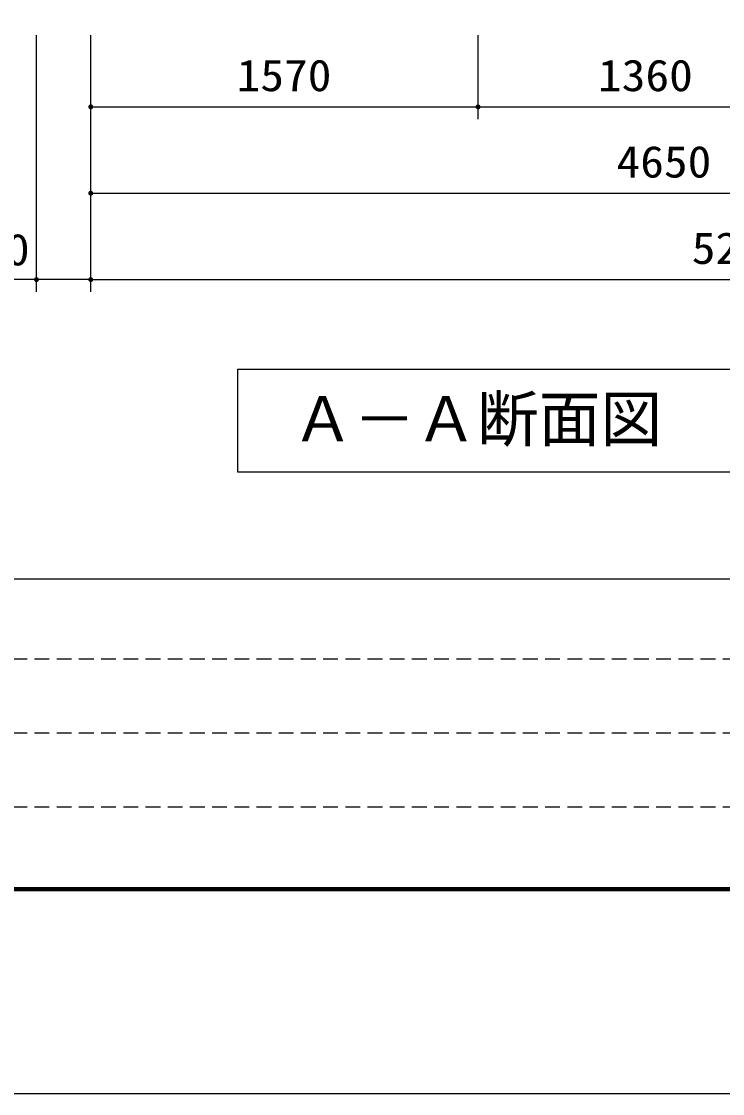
# Model space of a CAD drawing. Units: millimetres, scale not verified. Extents: x -14850 to 14850, y -10500 to 10500.
# Drawn here: x -10243 to -7401, y -10500 to -6156 of the extents above; entities that cross this region are included whole.
import ezdxf
from ezdxf.enums import TextEntityAlignment as Align

# ---------------------------------------------------------------- set-up
doc = ezdxf.new("R2010")
doc.units = ezdxf.units.MM
doc.header["$LTSCALE"] = 50
doc.linetypes.add('DASHED1', pattern=[1.8, 1.2, -0.6])
for name, color, linetype, lineweight in [('0-0_製作', 5, 'Continuous', 25), ('0-1_躯体', 3, 'Continuous', 25), ('0-5_水管', 3, 'Continuous', 25), ('0-7_図面枠', 7, 'Continuous', 25), ('0-8_Axis_waku', 7, 'Continuous', 25)]:
    doc.layers.add(name, color=color, linetype=linetype, lineweight=lineweight)
doc.styles.add('ＭＳ ゴシック', font='')
doc.styles.get('ＭＳ ゴシック').set_extended_font_data('MS Gothic')

msp = doc.modelspace()

# ---------------------------------------------------------------- linework, layer by layer
at = {"layer": '0-0_製作', "color": 2}
for p, q in [((-10182.05, -7251.96), (-10182.05, -6211.17)), ((-9962.05, -7251.96), (-9962.05, -6211.17)), ((-8392.05, -6551.96), (-8392.05, -6211.17)), ((-10182.05, -7201.96), (-10530.49, -7201.96))]:
    msp.add_line(p, q, dxfattribs=at)
at = {"layer": '0-0_製作'}
for points in [[(-9972.03, -6501.33), (-9962.05, -6501.96), (-9972.05, -6501.96)], [(-9972.05, -6501.96), (-9966.3, -6511.01), (-9971.97, -6503.21)], [(-9972.05, -6501.96), (-9965.14, -6511.47), (-9966.3, -6511.01)], [(-9962.05, -6501.96), (-9965.14, -6511.47), (-9972.05, -6501.96)], [(-9971.87, -6500.09), (-9962.05, -6501.96), (-9972.03, -6501.33)], [(-9971.97, -6503.21), (-9967.4, -6510.4), (-9971.73, -6504.45)], [(-9971.97, -6503.21), (-9966.3, -6511.01), (-9967.4, -6510.4)], [(-9971.56, -6498.87), (-9962.05, -6501.96), (-9971.87, -6500.09)], [(-9971.73, -6504.45), (-9968.42, -6509.66), (-9971.34, -6505.64)], [(-9971.73, -6504.45), (-9967.4, -6510.4), (-9968.42, -6509.66)], [(-9971.09, -6497.7), (-9962.05, -6501.96), (-9971.56, -6498.87)], [(-9971.34, -6505.64), (-9969.34, -6508.81), (-9970.81, -6506.78)], [(-9971.34, -6505.64), (-9968.42, -6509.66), (-9969.34, -6508.81)], [(-9970.49, -6496.6), (-9962.05, -6501.96), (-9971.09, -6497.7)], [(-9970.81, -6506.78), (-9969.34, -6508.81), (-9970.14, -6507.84)], [(-9969.75, -6495.59), (-9962.05, -6501.96), (-9970.49, -6496.6)], [(-9968.89, -6494.67), (-9962.05, -6501.96), (-9969.75, -6495.59)], [(-9967.92, -6493.87), (-9962.05, -6501.96), (-9968.89, -6494.67)], [(-9966.86, -6493.2), (-9962.05, -6501.96), (-9967.92, -6493.87)], [(-9966.86, -6493.2), (-9962.05, -6491.96), (-9962.05, -6501.96)], [(-9965.73, -6492.66), (-9962.05, -6491.96), (-9966.86, -6493.2)], [(-9964.53, -6492.27), (-9962.05, -6491.96), (-9965.73, -6492.66)], [(-9962.05, -6501.96), (-9963.92, -6511.78), (-9965.14, -6511.47)], [(-9963.3, -6492.04), (-9962.05, -6491.96), (-9964.53, -6492.27)], [(-9962.05, -6501.96), (-9962.67, -6511.94), (-9963.92, -6511.78)], [(-9962.05, -6501.96), (-9962.05, -6511.96), (-9962.67, -6511.94)], [(-9962.05, -6491.96), (-9952.05, -6501.96), (-9962.05, -6501.96)], [(-9961.42, -6491.98), (-9952.05, -6501.96), (-9962.05, -6491.96)], [(-9962.05, -6501.96), (-9960.79, -6511.88), (-9962.05, -6511.96)], [(-9962.05, -6501.96), (-9959.56, -6511.65), (-9960.79, -6511.88)], [(-9962.05, -6501.96), (-9958.37, -6511.26), (-9959.56, -6511.65)], [(-9962.05, -6501.96), (-9957.23, -6510.72), (-9958.37, -6511.26)], [(-9962.05, -6501.96), (-9956.17, -6510.05), (-9957.23, -6510.72)], [(-9952.05, -6501.96), (-9956.17, -6510.05), (-9962.05, -6501.96)], [(-9960.17, -6492.14), (-9952.05, -6501.96), (-9961.42, -6491.98)], [(-9958.96, -6492.45), (-9952.05, -6501.96), (-9960.17, -6492.14)], [(-9957.79, -6492.91), (-9952.05, -6501.96), (-9958.96, -6492.45)], [(-9957.79, -6492.91), (-9952.13, -6500.71), (-9952.05, -6501.96)], [(-9956.69, -6493.52), (-9952.13, -6500.71), (-9957.79, -6492.91)], [(-9956.69, -6493.52), (-9952.36, -6499.47), (-9952.13, -6500.71)], [(-9955.67, -6494.25), (-9952.36, -6499.47), (-9956.69, -6493.52)], [(-9952.05, -6501.96), (-9955.2, -6509.25), (-9956.17, -6510.05)], [(-9955.67, -6494.25), (-9952.75, -6498.28), (-9952.36, -6499.47)], [(-9954.76, -6495.11), (-9952.75, -6498.28), (-9955.67, -6494.25)], [(-9952.05, -6501.96), (-9954.34, -6508.33), (-9955.2, -6509.25)], [(-9954.76, -6495.11), (-9953.28, -6497.14), (-9952.75, -6498.28)], [(-9953.96, -6496.08), (-9953.28, -6497.14), (-9954.76, -6495.11)], [(-9952.05, -6501.96), (-9953.6, -6507.32), (-9954.34, -6508.33)], [(-9952.05, -6501.96), (-9953, -6506.22), (-9953.6, -6507.32)], [(-9952.05, -6501.96), (-9952.54, -6505.05), (-9953, -6506.22)], [(-9952.05, -6501.96), (-9952.22, -6503.83), (-9952.54, -6505.05)], [(-9952.05, -6501.96), (-9952.07, -6502.59), (-9952.22, -6503.83)], [(-8402.03, -6501.33), (-8392.05, -6501.96), (-8402.05, -6501.96)], [(-8402.05, -6501.96), (-8395.14, -6511.47), (-8401.97, -6503.21)], [(-8402.05, -6501.96), (-8393.92, -6511.78), (-8395.14, -6511.47)], [(-8392.05, -6501.96), (-8393.92, -6511.78), (-8402.05, -6501.96)], [(-8401.87, -6500.09), (-8392.05, -6501.96), (-8402.03, -6501.33)], [(-8401.97, -6503.21), (-8396.3, -6511.01), (-8401.73, -6504.45)], [(-8401.97, -6503.21), (-8395.14, -6511.47), (-8396.3, -6511.01)], [(-8401.56, -6498.87), (-8392.05, -6501.96), (-8401.87, -6500.09)], [(-8401.73, -6504.45), (-8397.4, -6510.4), (-8401.34, -6505.64)], [(-8401.73, -6504.45), (-8396.3, -6511.01), (-8397.4, -6510.4)], [(-8401.09, -6497.7), (-8392.05, -6501.96), (-8401.56, -6498.87)], [(-8401.34, -6505.64), (-8398.42, -6509.66), (-8400.81, -6506.78)], [(-8401.34, -6505.64), (-8397.4, -6510.4), (-8398.42, -6509.66)], [(-8400.49, -6496.6), (-8392.05, -6501.96), (-8401.09, -6497.7)], [(-8400.81, -6506.78), (-8399.34, -6508.81), (-8400.14, -6507.84)], [(-8400.81, -6506.78), (-8398.42, -6509.66), (-8399.34, -6508.81)], [(-8399.75, -6495.59), (-8392.05, -6501.96), (-8400.49, -6496.6)], [(-8398.89, -6494.67), (-8392.05, -6501.96), (-8399.75, -6495.59)], [(-8397.92, -6493.87), (-8392.05, -6501.96), (-8398.89, -6494.67)], [(-8397.92, -6493.87), (-8392.05, -6491.96), (-8392.05, -6501.96)], [(-8396.86, -6493.2), (-8392.05, -6491.96), (-8397.92, -6493.87)], [(-8395.73, -6492.66), (-8392.05, -6491.96), (-8396.86, -6493.2)], [(-8394.53, -6492.27), (-8392.05, -6491.96), (-8395.73, -6492.66)], [(-8393.3, -6492.04), (-8392.05, -6491.96), (-8394.53, -6492.27)], [(-8392.05, -6501.96), (-8392.67, -6511.94), (-8393.92, -6511.78)], [(-8392.05, -6501.96), (-8392.05, -6511.96), (-8392.67, -6511.94)], [(-8392.05, -6491.96), (-8382.05, -6501.96), (-8392.05, -6501.96)], [(-8391.42, -6491.98), (-8382.05, -6501.96), (-8392.05, -6491.96)], [(-8392.05, -6501.96), (-8390.79, -6511.88), (-8392.05, -6511.96)], [(-8392.05, -6501.96), (-8389.56, -6511.65), (-8390.79, -6511.88)], [(-8392.05, -6501.96), (-8388.37, -6511.26), (-8389.56, -6511.65)], [(-8392.05, -6501.96), (-8387.23, -6510.72), (-8388.37, -6511.26)], [(-8392.05, -6501.96), (-8386.17, -6510.05), (-8387.23, -6510.72)], [(-8392.05, -6501.96), (-8385.2, -6509.25), (-8386.17, -6510.05)], [(-8382.05, -6501.96), (-8385.2, -6509.25), (-8392.05, -6501.96)], [(-8390.17, -6492.14), (-8382.05, -6501.96), (-8391.42, -6491.98)], [(-8388.96, -6492.45), (-8382.05, -6501.96), (-8390.17, -6492.14)], [(-8388.96, -6492.45), (-8382.13, -6500.71), (-8382.05, -6501.96)], [(-8387.79, -6492.91), (-8382.13, -6500.71), (-8388.96, -6492.45)], [(-8387.79, -6492.91), (-8382.36, -6499.47), (-8382.13, -6500.71)], [(-8386.69, -6493.52), (-8382.36, -6499.47), (-8387.79, -6492.91)], [(-8386.69, -6493.52), (-8382.75, -6498.28), (-8382.36, -6499.47)], [(-8385.67, -6494.25), (-8382.75, -6498.28), (-8386.69, -6493.52)], [(-8385.67, -6494.25), (-8383.28, -6497.14), (-8382.75, -6498.28)], [(-8384.76, -6495.11), (-8383.28, -6497.14), (-8385.67, -6494.25)], [(-8382.05, -6501.96), (-8384.34, -6508.33), (-8385.2, -6509.25)], [(-8384.76, -6495.11), (-8383.96, -6496.08), (-8383.28, -6497.14)], [(-8382.05, -6501.96), (-8383.6, -6507.32), (-8384.34, -6508.33)], [(-8382.05, -6501.96), (-8383, -6506.22), (-8383.6, -6507.32)], [(-8382.05, -6501.96), (-8382.54, -6505.05), (-8383, -6506.22)], [(-8382.05, -6501.96), (-8382.22, -6503.83), (-8382.54, -6505.05)], [(-8382.05, -6501.96), (-8382.07, -6502.59), (-8382.22, -6503.83)], [(-9972.03, -6851.33), (-9962.05, -6851.96), (-9972.05, -6851.96)], [(-9972.05, -6851.96), (-9966.3, -6861.01), (-9971.97, -6853.21)], [(-9972.05, -6851.96), (-9965.14, -6861.47), (-9966.3, -6861.01)], [(-9962.05, -6851.96), (-9965.14, -6861.47), (-9972.05, -6851.96)], [(-9971.87, -6850.09), (-9962.05, -6851.96), (-9972.03, -6851.33)], [(-9971.97, -6853.21), (-9967.4, -6860.4), (-9971.73, -6854.45)], [(-9971.97, -6853.21), (-9966.3, -6861.01), (-9967.4, -6860.4)], [(-9971.56, -6848.87), (-9962.05, -6851.96), (-9971.87, -6850.09)], [(-9971.73, -6854.45), (-9968.42, -6859.66), (-9971.34, -6855.64)], [(-9971.73, -6854.45), (-9967.4, -6860.4), (-9968.42, -6859.66)], [(-9971.09, -6847.7), (-9962.05, -6851.96), (-9971.56, -6848.87)], [(-9971.34, -6855.64), (-9969.34, -6858.81), (-9970.81, -6856.78)], [(-9971.34, -6855.64), (-9968.42, -6859.66), (-9969.34, -6858.81)], [(-9970.49, -6846.6), (-9962.05, -6851.96), (-9971.09, -6847.7)], [(-9970.81, -6856.78), (-9969.34, -6858.81), (-9970.14, -6857.84)], [(-9969.75, -6845.59), (-9962.05, -6851.96), (-9970.49, -6846.6)], [(-9968.89, -6844.67), (-9962.05, -6851.96), (-9969.75, -6845.59)], [(-9967.92, -6843.87), (-9962.05, -6851.96), (-9968.89, -6844.67)], [(-9966.86, -6843.2), (-9962.05, -6851.96), (-9967.92, -6843.87)], [(-9966.86, -6843.2), (-9962.05, -6841.96), (-9962.05, -6851.96)], [(-9965.73, -6842.66), (-9962.05, -6841.96), (-9966.86, -6843.2)], [(-9964.53, -6842.27), (-9962.05, -6841.96), (-9965.73, -6842.66)], [(-9962.05, -6851.96), (-9963.92, -6861.78), (-9965.14, -6861.47)], [(-9963.3, -6842.04), (-9962.05, -6841.96), (-9964.53, -6842.27)], [(-9962.05, -6851.96), (-9962.67, -6861.94), (-9963.92, -6861.78)], [(-9962.05, -6851.96), (-9962.05, -6861.96), (-9962.67, -6861.94)], [(-9962.05, -6841.96), (-9952.05, -6851.96), (-9962.05, -6851.96)], [(-9961.42, -6841.98), (-9952.05, -6851.96), (-9962.05, -6841.96)], [(-9962.05, -6851.96), (-9960.79, -6861.88), (-9962.05, -6861.96)], [(-9962.05, -6851.96), (-9959.56, -6861.65), (-9960.79, -6861.88)], [(-9962.05, -6851.96), (-9958.37, -6861.26), (-9959.56, -6861.65)], [(-9962.05, -6851.96), (-9957.23, -6860.72), (-9958.37, -6861.26)], [(-9962.05, -6851.96), (-9956.17, -6860.05), (-9957.23, -6860.72)], [(-9952.05, -6851.96), (-9956.17, -6860.05), (-9962.05, -6851.96)], [(-9960.17, -6842.14), (-9952.05, -6851.96), (-9961.42, -6841.98)], [(-9958.96, -6842.45), (-9952.05, -6851.96), (-9960.17, -6842.14)], [(-9957.79, -6842.91), (-9952.05, -6851.96), (-9958.96, -6842.45)], [(-9957.79, -6842.91), (-9952.13, -6850.71), (-9952.05, -6851.96)], [(-9956.69, -6843.52), (-9952.13, -6850.71), (-9957.79, -6842.91)], [(-9956.69, -6843.52), (-9952.36, -6849.47), (-9952.13, -6850.71)], [(-9955.67, -6844.25), (-9952.36, -6849.47), (-9956.69, -6843.52)], [(-9952.05, -6851.96), (-9955.2, -6859.25), (-9956.17, -6860.05)], [(-9955.67, -6844.25), (-9952.75, -6848.28), (-9952.36, -6849.47)], [(-9954.76, -6845.11), (-9952.75, -6848.28), (-9955.67, -6844.25)], [(-9952.05, -6851.96), (-9954.34, -6858.33), (-9955.2, -6859.25)], [(-9954.76, -6845.11), (-9953.28, -6847.14), (-9952.75, -6848.28)], [(-9953.96, -6846.08), (-9953.28, -6847.14), (-9954.76, -6845.11)], [(-9952.05, -6851.96), (-9953.6, -6857.32), (-9954.34, -6858.33)], [(-9952.05, -6851.96), (-9953, -6856.22), (-9953.6, -6857.32)], [(-9952.05, -6851.96), (-9952.54, -6855.05), (-9953, -6856.22)], [(-9952.05, -6851.96), (-9952.22, -6853.83), (-9952.54, -6855.05)], [(-9952.05, -6851.96), (-9952.07, -6852.59), (-9952.22, -6853.83)], [(-10192.03, -7201.33), (-10182.05, -7201.96), (-10192.05, -7201.96)], [(-10192.05, -7201.96), (-10186.3, -7211.01), (-10191.97, -7203.21)], [(-10192.05, -7201.96), (-10185.14, -7211.47), (-10186.3, -7211.01)], [(-10182.05, -7201.96), (-10185.14, -7211.47), (-10192.05, -7201.96)], [(-10191.87, -7200.09), (-10182.05, -7201.96), (-10192.03, -7201.33)], [(-10191.97, -7203.21), (-10187.4, -7210.4), (-10191.73, -7204.45)], [(-10191.97, -7203.21), (-10186.3, -7211.01), (-10187.4, -7210.4)], [(-10191.56, -7198.87), (-10182.05, -7201.96), (-10191.87, -7200.09)], [(-10191.73, -7204.45), (-10188.42, -7209.66), (-10191.34, -7205.64)], [(-10191.73, -7204.45), (-10187.4, -7210.4), (-10188.42, -7209.66)], [(-10191.09, -7197.7), (-10182.05, -7201.96), (-10191.56, -7198.87)], [(-10191.34, -7205.64), (-10189.34, -7208.81), (-10190.81, -7206.78)], [(-10191.34, -7205.64), (-10188.42, -7209.66), (-10189.34, -7208.81)], [(-10190.49, -7196.6), (-10182.05, -7201.96), (-10191.09, -7197.7)], [(-10190.81, -7206.78), (-10189.34, -7208.81), (-10190.14, -7207.84)], [(-10189.75, -7195.59), (-10182.05, -7201.96), (-10190.49, -7196.6)], [(-10188.89, -7194.67), (-10182.05, -7201.96), (-10189.75, -7195.59)], [(-10187.92, -7193.87), (-10182.05, -7201.96), (-10188.89, -7194.67)], [(-10186.86, -7193.2), (-10182.05, -7201.96), (-10187.92, -7193.87)], [(-10186.86, -7193.2), (-10182.05, -7191.96), (-10182.05, -7201.96)], [(-10185.73, -7192.66), (-10182.05, -7191.96), (-10186.86, -7193.2)], [(-10184.53, -7192.27), (-10182.05, -7191.96), (-10185.73, -7192.66)], [(-10182.05, -7201.96), (-10183.92, -7211.78), (-10185.14, -7211.47)], [(-10183.3, -7192.04), (-10182.05, -7191.96), (-10184.53, -7192.27)], [(-10182.05, -7201.96), (-10182.67, -7211.94), (-10183.92, -7211.78)], [(-10182.05, -7201.96), (-10182.05, -7211.96), (-10182.67, -7211.94)], [(-10182.05, -7191.96), (-10172.05, -7201.96), (-10182.05, -7201.96)], [(-10181.42, -7191.98), (-10172.05, -7201.96), (-10182.05, -7191.96)], [(-10182.05, -7201.96), (-10180.79, -7211.88), (-10182.05, -7211.96)], [(-10182.05, -7201.96), (-10179.56, -7211.65), (-10180.79, -7211.88)], [(-10182.05, -7201.96), (-10178.37, -7211.26), (-10179.56, -7211.65)], [(-10182.05, -7201.96), (-10177.23, -7210.72), (-10178.37, -7211.26)], [(-10182.05, -7201.96), (-10176.17, -7210.05), (-10177.23, -7210.72)], [(-10172.05, -7201.96), (-10176.17, -7210.05), (-10182.05, -7201.96)], [(-10180.17, -7192.14), (-10172.05, -7201.96), (-10181.42, -7191.98)], [(-10178.96, -7192.45), (-10172.05, -7201.96), (-10180.17, -7192.14)], [(-10177.79, -7192.91), (-10172.05, -7201.96), (-10178.96, -7192.45)], [(-10177.79, -7192.91), (-10172.13, -7200.71), (-10172.05, -7201.96)], [(-10176.69, -7193.52), (-10172.13, -7200.71), (-10177.79, -7192.91)], [(-10176.69, -7193.52), (-10172.36, -7199.47), (-10172.13, -7200.71)], [(-10175.67, -7194.25), (-10172.36, -7199.47), (-10176.69, -7193.52)], [(-10172.05, -7201.96), (-10175.2, -7209.25), (-10176.17, -7210.05)], [(-10175.67, -7194.25), (-10172.75, -7198.28), (-10172.36, -7199.47)], [(-10174.76, -7195.11), (-10172.75, -7198.28), (-10175.67, -7194.25)], [(-10172.05, -7201.96), (-10174.34, -7208.33), (-10175.2, -7209.25)], [(-10174.76, -7195.11), (-10173.28, -7197.14), (-10172.75, -7198.28)], [(-10173.96, -7196.08), (-10173.28, -7197.14), (-10174.76, -7195.11)], [(-10172.05, -7201.96), (-10173.6, -7207.32), (-10174.34, -7208.33)], [(-10172.05, -7201.96), (-10173, -7206.22), (-10173.6, -7207.32)], [(-10172.05, -7201.96), (-10172.54, -7205.05), (-10173, -7206.22)], [(-10172.05, -7201.96), (-10172.22, -7203.83), (-10172.54, -7205.05)], [(-10172.05, -7201.96), (-10172.07, -7202.59), (-10172.22, -7203.83)], [(-9972.03, -7201.33), (-9962.05, -7201.96), (-9972.05, -7201.96)], [(-9972.05, -7201.96), (-9966.3, -7211.01), (-9971.97, -7203.21)], [(-9972.05, -7201.96), (-9965.14, -7211.47), (-9966.3, -7211.01)], [(-9962.05, -7201.96), (-9965.14, -7211.47), (-9972.05, -7201.96)], [(-9971.87, -7200.09), (-9962.05, -7201.96), (-9972.03, -7201.33)], [(-9971.97, -7203.21), (-9967.4, -7210.4), (-9971.73, -7204.45)], [(-9971.97, -7203.21), (-9966.3, -7211.01), (-9967.4, -7210.4)], [(-9971.56, -7198.87), (-9962.05, -7201.96), (-9971.87, -7200.09)], [(-9971.73, -7204.45), (-9968.42, -7209.66), (-9971.34, -7205.64)], [(-9971.73, -7204.45), (-9967.4, -7210.4), (-9968.42, -7209.66)], [(-9971.09, -7197.7), (-9962.05, -7201.96), (-9971.56, -7198.87)], [(-9971.34, -7205.64), (-9969.34, -7208.81), (-9970.81, -7206.78)], [(-9971.34, -7205.64), (-9968.42, -7209.66), (-9969.34, -7208.81)], [(-9970.49, -7196.6), (-9962.05, -7201.96), (-9971.09, -7197.7)], [(-9970.81, -7206.78), (-9969.34, -7208.81), (-9970.14, -7207.84)], [(-9969.75, -7195.59), (-9962.05, -7201.96), (-9970.49, -7196.6)], [(-9968.89, -7194.67), (-9962.05, -7201.96), (-9969.75, -7195.59)], [(-9967.92, -7193.87), (-9962.05, -7201.96), (-9968.89, -7194.67)], [(-9966.86, -7193.2), (-9962.05, -7201.96), (-9967.92, -7193.87)], [(-9966.86, -7193.2), (-9962.05, -7191.96), (-9962.05, -7201.96)], [(-9965.73, -7192.66), (-9962.05, -7191.96), (-9966.86, -7193.2)], [(-9964.53, -7192.27), (-9962.05, -7191.96), (-9965.73, -7192.66)], [(-9962.05, -7201.96), (-9963.92, -7211.78), (-9965.14, -7211.47)], [(-9963.3, -7192.04), (-9962.05, -7191.96), (-9964.53, -7192.27)], [(-9962.05, -7201.96), (-9962.67, -7211.94), (-9963.92, -7211.78)], [(-9962.05, -7201.96), (-9962.05, -7211.96), (-9962.67, -7211.94)], [(-9962.05, -7191.96), (-9952.05, -7201.96), (-9962.05, -7201.96)], [(-9961.42, -7191.98), (-9952.05, -7201.96), (-9962.05, -7191.96)], [(-9962.05, -7201.96), (-9960.79, -7211.88), (-9962.05, -7211.96)], [(-9962.05, -7201.96), (-9959.56, -7211.65), (-9960.79, -7211.88)], [(-9962.05, -7201.96), (-9958.37, -7211.26), (-9959.56, -7211.65)], [(-9962.05, -7201.96), (-9957.23, -7210.72), (-9958.37, -7211.26)], [(-9962.05, -7201.96), (-9956.17, -7210.05), (-9957.23, -7210.72)], [(-9952.05, -7201.96), (-9956.17, -7210.05), (-9962.05, -7201.96)], [(-9960.17, -7192.14), (-9952.05, -7201.96), (-9961.42, -7191.98)], [(-9958.96, -7192.45), (-9952.05, -7201.96), (-9960.17, -7192.14)], [(-9957.79, -7192.91), (-9952.05, -7201.96), (-9958.96, -7192.45)], [(-9957.79, -7192.91), (-9952.13, -7200.71), (-9952.05, -7201.96)], [(-9956.69, -7193.52), (-9952.13, -7200.71), (-9957.79, -7192.91)], [(-9956.69, -7193.52), (-9952.36, -7199.47), (-9952.13, -7200.71)], [(-9955.67, -7194.25), (-9952.36, -7199.47), (-9956.69, -7193.52)], [(-9952.05, -7201.96), (-9955.2, -7209.25), (-9956.17, -7210.05)], [(-9955.67, -7194.25), (-9952.75, -7198.28), (-9952.36, -7199.47)], [(-9954.76, -7195.11), (-9952.75, -7198.28), (-9955.67, -7194.25)], [(-9952.05, -7201.96), (-9954.34, -7208.33), (-9955.2, -7209.25)], [(-9954.76, -7195.11), (-9953.28, -7197.14), (-9952.75, -7198.28)], [(-9953.96, -7196.08), (-9953.28, -7197.14), (-9954.76, -7195.11)], [(-9952.05, -7201.96), (-9953.6, -7207.32), (-9954.34, -7208.33)], [(-9952.05, -7201.96), (-9953, -7206.22), (-9953.6, -7207.32)], [(-9952.05, -7201.96), (-9952.54, -7205.05), (-9953, -7206.22)], [(-9952.05, -7201.96), (-9952.22, -7203.83), (-9952.54, -7205.05)], [(-9952.05, -7201.96), (-9952.07, -7202.59), (-9952.22, -7203.83)]]:
    msp.add_solid(points, dxfattribs=at)
at = {"layer": '0-1_躯体', "color": 2}
for p, q in [((-9962.05, -6501.96), (-8392.05, -6501.96)), ((-8392.05, -6501.96), (-7032.05, -6501.96)), ((-9962.05, -6851.96), (-5312.05, -6851.96)), ((-9962.05, -7201.96), (-10182.05, -7201.96)), ((-9962.05, -7201.96), (-4702.05, -7201.96))]:
    msp.add_line(p, q, dxfattribs=at)
at = {"layer": '0-5_水管'}
for p, q in [((-9367.67, -7564.45), (-9367.67, -7981.12)), ((-9367.67, -7981.12), (-6034.34, -7981.12))]:
    msp.add_line(p, q, dxfattribs=at)
msp.add_lwpolyline([(-9367.67, -7564.45), (-6034.34, -7564.45), (-6034.34, -7981.12)], dxfattribs=at)
at = {"layer": '0-7_図面枠'}
msp.add_lwpolyline([(-14850, -10500), (14850, -10500), (14850, 10500), (-14850, 10500)], close=True, dxfattribs=at)
at = {"layer": '0-8_Axis_waku'}
for p, q in [((-12950, -8415), (14000, -8415)), ((14014, -9679.01), (-12964, -9679.01)), ((14013, -9678.01), (-12963, -9678.01)), ((14012, -9677.01), (-12962, -9677.01)), ((14011, -9676.01), (-12961, -9676.01)), ((14010, -9675.01), (-12960, -9675.01)), ((14009, -9674.01), (-12959, -9674.01)), ((14008, -9673.01), (-12958, -9673.01)), ((14007, -9672.01), (-12957, -9672.01)), ((14006, -9671.01), (-12956, -9671.01)), ((14005, -9670.01), (-12955, -9670.01)), ((14004, -9669.01), (-12954, -9669.01)), ((14003, -9668.01), (-12953, -9668.01)), ((14002, -9667.01), (-12952, -9667.01)), ((14001, -9666.01), (-12951, -9666.01)), ((-12950, -9665), (14000, -9665))]:
    msp.add_line(p, q, dxfattribs=at)
at = {"layer": '0-8_Axis_waku', "linetype": 'DASHED1'}
for p, q in [((400, -8740), (-12950, -8740)), ((400, -9040), (-12950, -9040)), ((400, -9340), (-12950, -9340))]:
    msp.add_line(p, q, dxfattribs=at)

# ---------------------------------------------------------------- texts
at = {"layer": '0-0_製作', "color": 4, "style": 'ＭＳ ゴシック', "width": 1.1}
for s, p in [('1570', (-9370.8, -6476.96)), ('1360', (-7905.8, -6476.96)), ('4650', (-7830.8, -6826.96)), ('220', (-10498.01, -7182.84)), ('5260', (-7525.8, -7176.96))]:
    msp.add_text(s, height=128.4, dxfattribs=at).set_placement(p, align=Align.BOTTOM_LEFT)
at = {"layer": '0-5_水管', "color": 4, "style": 'ＭＳ ゴシック'}
msp.add_text('Ａ－Ａ断面図', height=183.3, dxfattribs=at).set_placement((-9146.2, -7912.85), align=Align.BOTTOM_LEFT)

doc.saveas('drawing.dxf')
